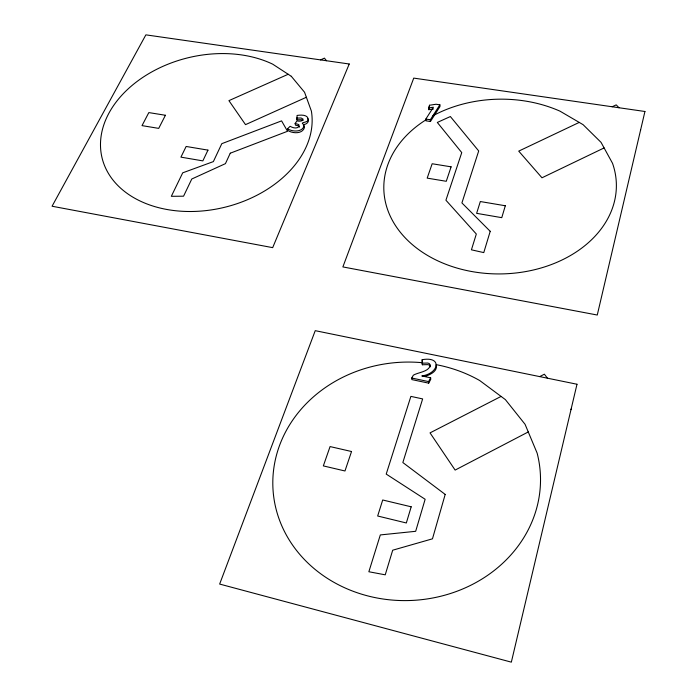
<?xml version="1.0" encoding="UTF-8"?>
<svg xmlns="http://www.w3.org/2000/svg" width="697" height="697" viewBox="0 0 697 697"><rect width="100%" height="100%" fill="white"/><g stroke="black" fill="none" stroke-linecap="round" stroke-linejoin="round"><path stroke-width="1.05" d="M303.134 120.398L301.392 119.718L296.887 119.814L297.079 115.441C300.721 114.935 307.342 114.404 308.274 119.021C308.736 123.413 298.508 121.644 303.901 124.624L304.188 125.748C302.306 132.447 292.383 131.933 287.573 128.779L290.126 126.296C292.696 127.891 297.07 129.137 299.196 126.305L298.786 124.571L295.145 123.447L295.441 125.164L297.933 125.695L299.605 127.063M296.887 119.814L297.218 118.046M428.829 109.682L429.535 105.238L436.043 104.245L439.877 104.82L439.955 106.571L430.432 121.505L425.928 120.816L425.832 119.065L433.403 107.225L428.742 107.922L428.829 109.682L433.429 108.967M428.742 107.922L429.535 105.238M422.234 363.181L427.801 363.05L429.178 363.529L430.467 365.193C428.585 372.015 418.557 372.12 413.356 375.195L411.727 378.035L411.866 379.595L428.69 383.15L428.577 381.59L430.641 377.8L421.816 375.953C438.901 373.601 442.647 356.045 422.182 359.696L422.356 364.758L427.914 364.627L429.282 365.106L430.572 366.77M428.69 383.15L430.746 379.368L430.641 377.8M430.432 121.505L430.337 119.753L439.877 104.82M295.145 123.447L296.931 120.938C298.891 121.191 302.576 121.731 303.117 119.161L301.104 117.993L296.6 118.098M528.265 431.948L455.132 470.083L430.04 432.881L501.073 396.419M570.991 409.67L571.139 409.034M539.696 376.598L544.366 374.202L547.433 378.183M604.107 147.93L541.987 177.787L518.725 151.118L579.224 122.411M640.499 130.435L640.613 129.964M612.201 106.763L616.2 104.864L618.997 107.747M306.375 97.266L245.518 124.641L228.921 100.638L288.192 74.265M320.524 59.881L324.436 58.139L326.484 60.735M424.874 376.493C429.727 374.829 438.038 371.431 436.156 364.853M304.162 124.484C306.767 124.293 310.191 120.947 307.577 118.612M425.832 119.065L430.337 119.753M411.727 378.035L428.577 381.59M303.378 125.425L304.476 127.464C302.603 134.164 292.679 133.641 287.878 130.487L287.573 128.779M422.182 359.696L422.356 364.758M426.486 119.509A116.294 87.369 -1.1 0 0 400.54 232.528A116.294 87.369 -1.1 0 0 545.49 266.62A116.294 87.369 -1.1 0 0 612.506 163.255L601.058 142.371L583.093 124.667L559.996 111.163A116.294 87.369 -1.1 0 0 432.942 115.763M422.635 362.736A133.902 119.213 -3.3 0 0 272.806 482.368A133.902 119.213 -3.3 0 0 421.415 599.69A133.902 119.213 -3.3 0 0 537.134 453.12L525.059 424.29L505.386 399.625L479.684 380.518A133.902 119.213 -3.3 0 0 436.348 364.688M644.934 111.494L597.268 315.027L342.872 266.925L413.739 78.108L644.934 111.494M576.994 384.239L511.345 662.15L219.651 584.069L315.236 330.666L576.994 384.239M445.191 494.417L432.471 538.825L392.699 550.203L385.232 574.825L368.861 571.749L380.318 534.93L415.673 531.306L425.135 499.27L386.216 474.091L410.882 396.384L422.643 398.911L402.84 462.538L445.191 494.417M505.316 205.763L501.762 217.664L476.626 213.343L480.32 201.538L505.316 205.763M411.195 506.806L406.334 522.977L377.661 516.007L382.705 499.993L411.195 506.806M490.218 231.317L483.77 252.602L471.425 249.814L476.321 234.026L445.923 200.213L461.754 152.599L437.315 122.445L450.367 116.538L478.7 150.953L461.911 202.932L490.218 231.317M451.116 166.836L446.263 181.29L427.183 178.127L432.166 163.751L451.116 166.836M351.541 451.517L344.971 470.98L323.338 465.901L330.073 446.577L351.541 451.517M349.232 64.002L272.684 247.644L52.066 206.234L145.873 34.85L349.232 64.002M230.263 153.201L225.427 163.647L191.78 179.007L183.564 196.188L171.331 196.31L182.71 172.83L213.369 161.599L221.803 143.669L281.579 120.877L287.539 131.28L230.263 153.201M207.967 150.125L202.844 160.885L180.924 157.139L186.151 146.466L207.967 150.125M165.416 115.266L158.716 128.379L142.022 125.626L148.818 112.592L165.416 115.266M291.302 76.304L272.701 64.168A107.294 76.975 -13.7 0 0 109.333 112.417A107.294 76.975 -13.7 0 0 191.022 211.505A107.294 76.975 -13.7 0 0 311.385 111.093L304.554 92.248L291.302 76.304"/></g></svg>
